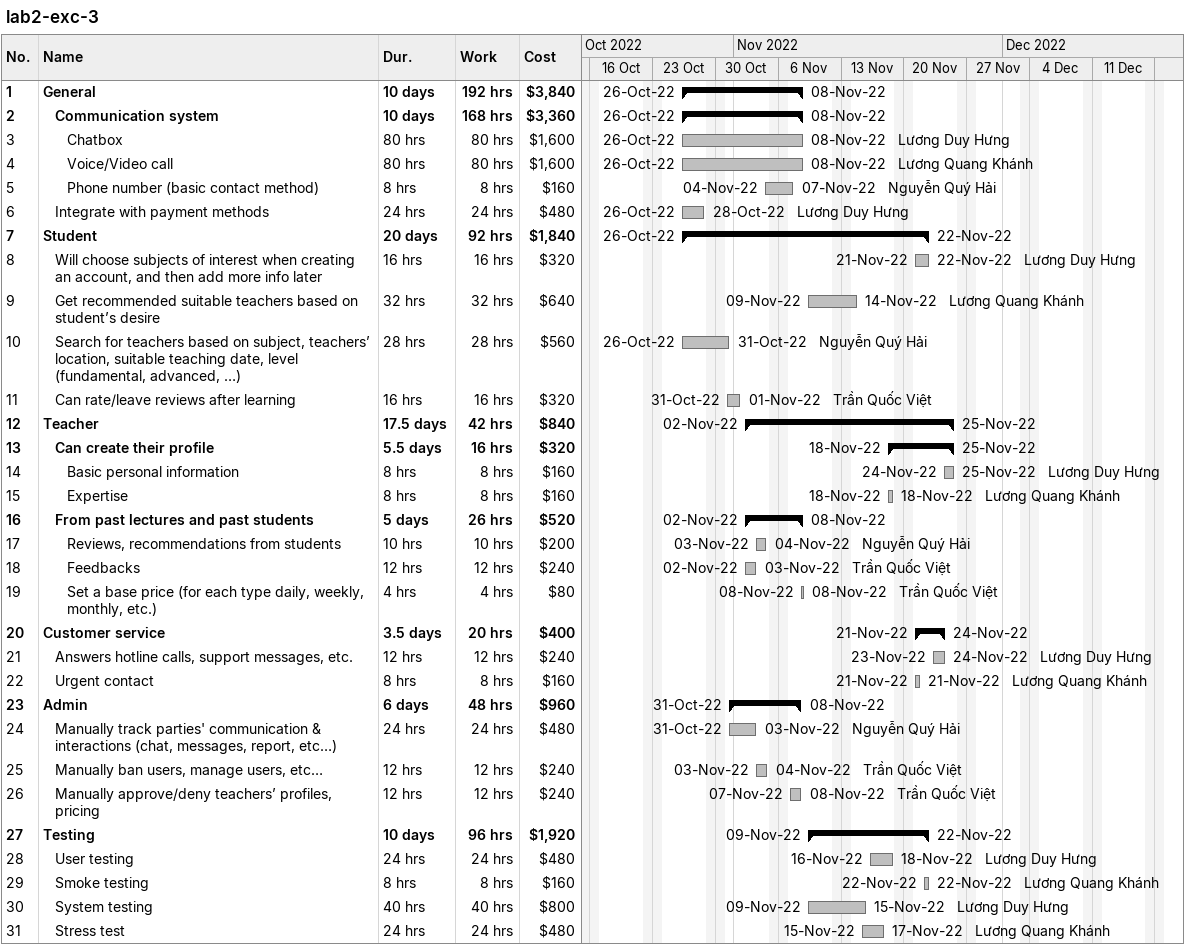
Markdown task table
lab2-exc-3

| ID | Level | Task | Duration | Start | Finish | Resources | Work (h) | Cost ($) |
|---|---|---|---|---|---|---|---|---|
| 1 | 1 | **General** | 10d | 2022-10-26 | 2022-11-08 |  | 192 | 3840 |
| 2 | 2 | **Communication system** | 10d | 2022-10-26 | 2022-11-08 |  | 168 | 3360 |
| 3 | 3 | Chatbox | 80h | 2022-10-26 | 2022-11-08 | Lương Duy Hưng | 80 | 1600 |
| 4 | 3 | Voice/Video call | 80h | 2022-10-26 | 2022-11-08 | Lương Quang Khánh | 80 | 1600 |
| 5 | 3 | Phone number (basic contact method) | 8h | 2022-11-04 | 2022-11-07 | Nguyễn Quý Hải | 8 | 160 |
| 6 | 2 | Integrate with payment methods | 24h | 2022-10-26 | 2022-10-28 | Lương Duy Hưng | 24 | 480 |
| 7 | 1 | **Student** | 20d | 2022-10-26 | 2022-11-22 |  | 92 | 1840 |
| 8 | 2 | Will choose subjects of interest when creating an account, and then add more info later | 16h | 2022-11-21 | 2022-11-22 | Lương Duy Hưng | 16 | 320 |
| 9 | 2 | Get recommended suitable teachers based on student’s desire | 32h | 2022-11-09 | 2022-11-14 | Lương Quang Khánh | 32 | 640 |
| 10 | 2 | Search for teachers based on subject, teachers’ location, suitable teaching date, level (fundamental, advanced, …) | 28h | 2022-10-26 | 2022-10-31 | Nguyễn Quý Hải | 28 | 560 |
| 11 | 2 | Can rate/leave reviews after learning | 16h | 2022-10-31 | 2022-11-01 | Trần Quốc Việt | 16 | 320 |
| 12 | 1 | **Teacher** | 17.5d | 2022-11-02 | 2022-11-25 |  | 42 | 840 |
| 13 | 2 | **Can create their profile** | 5.5d | 2022-11-18 | 2022-11-25 |  | 16 | 320 |
| 14 | 3 | Basic personal information | 8h | 2022-11-24 | 2022-11-25 | Lương Duy Hưng | 8 | 160 |
| 15 | 3 | Expertise | 8h | 2022-11-18 | 2022-11-18 | Lương Quang Khánh | 8 | 160 |
| 16 | 2 | **From past lectures and past students** | 5d | 2022-11-02 | 2022-11-08 |  | 26 | 520 |
| 17 | 3 | Reviews, recommendations from students | 10h | 2022-11-03 | 2022-11-04 | Nguyễn Quý Hải | 10 | 200 |
| 18 | 3 | Feedbacks | 12h | 2022-11-02 | 2022-11-03 | Trần Quốc Việt | 12 | 240 |
| 19 | 3 | Set a base price (for each type daily, weekly, monthly, etc.) | 4h | 2022-11-08 | 2022-11-08 | Trần Quốc Việt | 4 | 80 |
| 20 | 1 | **Customer service** | 3.5d | 2022-11-21 | 2022-11-24 |  | 20 | 400 |
| 21 | 2 | Answers hotline calls, support messages, etc. | 12h | 2022-11-23 | 2022-11-24 | Lương Duy Hưng | 12 | 240 |
| 22 | 2 | Urgent contact | 8h | 2022-11-21 | 2022-11-21 | Lương Quang Khánh | 8 | 160 |
| 23 | 1 | **Admin** | 6d | 2022-10-31 | 2022-11-08 |  | 48 | 960 |
| 24 | 2 | Manually track parties' communication & interactions (chat, messages, report, etc…) | 24h | 2022-10-31 | 2022-11-03 | Nguyễn Quý Hải | 24 | 480 |
| 25 | 2 | Manually ban users, manage users, etc… | 12h | 2022-11-03 | 2022-11-04 | Trần Quốc Việt | 12 | 240 |
| 26 | 2 | Manually approve/deny teachers’ profiles, pricing | 12h | 2022-11-07 | 2022-11-08 | Trần Quốc Việt | 12 | 240 |
| 27 | 1 | **Testing** | 10d | 2022-11-09 | 2022-11-22 |  | 96 | 1920 |
| 28 | 2 | User testing | 24h | 2022-11-16 | 2022-11-18 | Lương Duy Hưng | 24 | 480 |
| 29 | 2 | Smoke testing | 8h | 2022-11-22 | 2022-11-22 | Lương Quang Khánh | 8 | 160 |
| 30 | 2 | System testing | 40h | 2022-11-09 | 2022-11-15 | Lương Duy Hưng | 40 | 800 |
| 31 | 2 | Stress test | 24h | 2022-11-15 | 2022-11-17 | Lương Quang Khánh | 24 | 480 |
